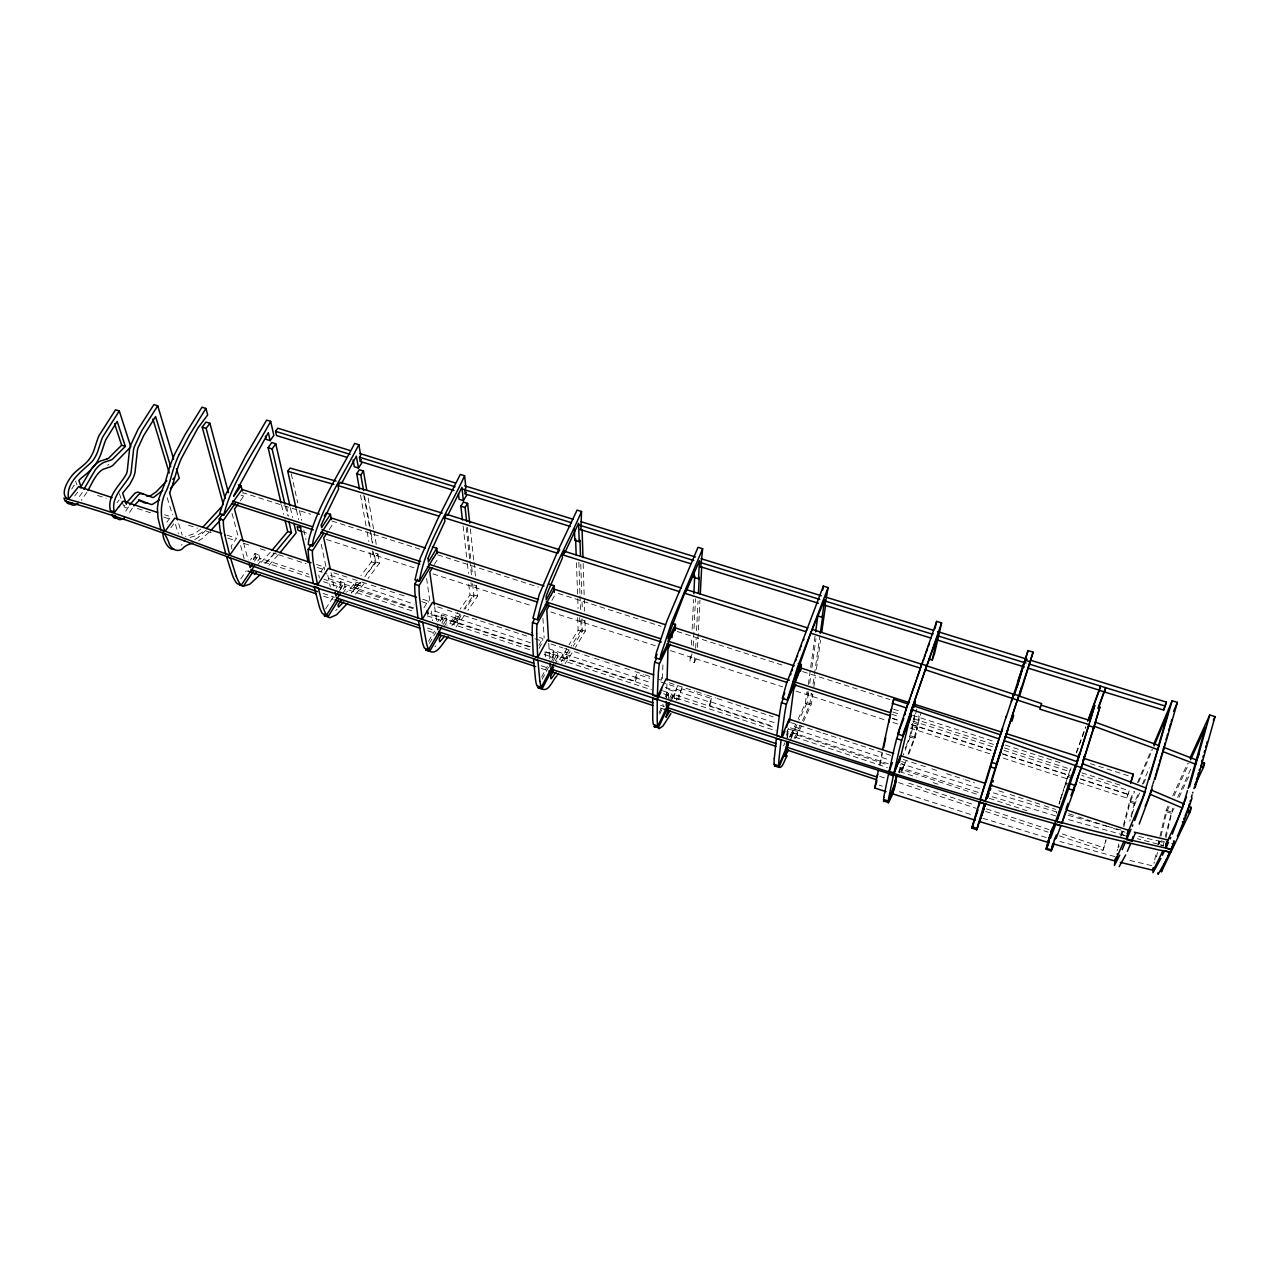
<?xml version="1.0" encoding="UTF-8"?>
<svg xmlns="http://www.w3.org/2000/svg" width="1279" height="1279" viewBox="0 0 1279 1279"><rect width="100%" height="100%" fill="white"/><g stroke="black" fill="none" stroke-linecap="round" stroke-linejoin="round"><path stroke-width="0.75" stroke-dasharray="5 3.75" d="M545.925 651.858L635.167 681.195L635.183 677.566L636.894 674.097L649.828 678.334M635.167 681.195L636.862 677.742L636.894 674.097M661.355 677.358L661.291 680.188L656.83 678.717M662.522 678.669L662.938 663.098M666.519 697.663L666.983 682.107M662.906 690.852L668.533 692.706L668.453 695.408L662.826 693.554M668.437 698.574L668.725 689.573L673.122 691.028L672.882 698.222M674.497 698.51L674.832 693.682L679.165 695.105L678.813 699.933M675.872 690.932L677.598 685.544L675.872 690.932L664.776 687.287M680.364 692.403L682.107 687.015L680.364 692.403L709.957 702.123L709.733 705.624L772.644 726.152M696.064 658.893L694.321 662.586L690.036 661.211L690.388 653.985M691.427 645L691.795 637.102M692.163 629.204L693.57 599.595M691.971 653.857L690.036 661.211M693.202 645.959L695.504 598.812M694.321 662.586L694.689 655.376M695.648 648.357L696.144 638.493M696.543 630.595L698.046 601.002M697.503 647.35L699.965 600.203M709.733 705.624L711.572 698.59L682.027 688.901M787.033 737.727L788.168 728.854L792.74 730.341L789.958 736.976M787.464 737.583L788.456 729.893M791.797 737.439L792.964 729.989L797.441 731.46L797.057 734.258L792.596 732.803L794.467 726.856L798.927 728.311L797.057 734.258M798.08 719.134L805.29 703.45L806.889 691.875M808.312 684.569L815.091 635.775M808.056 691.284L807.545 694.945L808.408 692.898L812.82 694.321L811.414 704.074L803.548 721.484M808.408 692.898L807.033 702.651L811.414 704.074M809.719 683.402L810.806 675.616M811.893 667.846L815.97 638.669M802.525 720.589L809.687 704.889L811.334 693.298M813.06 684.057L814.163 676.255M814.451 674.305L819.727 637.23M813.892 686.759L815.283 677.055M816.402 669.269L820.574 640.124M1154.01 863.373L1154.282 861.998M1156.536 856.738L1157.431 852.406M879.44 764.858L881.823 753.299M880.112 764.874L882.494 753.299M1154.697 860L1156.456 851.878M1159.286 843.868L1159.813 841.518L1164.785 843.149M1163.235 845.307L1163.906 842.333M1165.984 837.761L1171.596 813.412L1174.09 808.024M899.297 772.9L900.864 765.897L898.354 772.66M1158.071 844.604L1158.95 840.703M906.491 744.922L909.641 736.848L914.613 714.849L919.233 716.336L914.181 738.319L907.994 754.242M899.729 767.576L902.798 768.583L903.422 765.817L900.352 764.81M902.798 768.583L905.42 760.781M905.148 750.197L910.744 735.841L912.838 726.584L917.379 728.055L915.252 737.296L908.394 755.026M912.838 726.584L912.055 728.71L916.867 708.758M1161.012 836.13L1166.688 811.813L1169.166 806.425M1165.185 836.642L1172.651 808.232M917.379 728.055L916.595 730.181L920.672 713.778M1159.973 836.258L1166.128 810.262L1168.59 804.859M1118.789 847.353L1119.157 845.803M1117.175 850.631L1117.462 849.416M1117.926 847.481L1118.789 843.932M1121.587 835.858L1122.594 831.718L1127.518 833.316M1120.644 836.402L1121.923 831.27M1123.825 826.81L1130.076 802.285L1134.713 791.365M1131.515 817.249L1131.883 815.778M1123.474 825.195L1129.773 800.798L1133.626 791.701M1129.773 821.086L1130.172 819.535M1132.283 814.243L1134.937 803.851L1139.605 792.948M1131.004 816.258L1134.585 802.349L1138.47 793.252M1159.19 841.614L1158.47 844.396L1159.813 841.518M1126.287 836.162L1121.379 834.547L1122.131 831.814M1079.204 782.636L1126.719 797.984L1129.213 790.726L1081.73 775.442M1126.719 797.984L1129.213 790.726M1059.46 835.906L1102.978 850.327L1105.983 839.632M1102.978 850.327L1106.047 840.655M1056.262 813.22L1056.614 812.021M1059.268 804.043L1060.051 801.357M1059.012 803.836L1059.939 800.702M1060.419 799.055L1070.859 767.416M1060.467 799.951L1061.346 796.977M1061.81 795.41L1071.115 767.784M1066.878 778.719L1067.549 776.513L1072.298 778.048M1076.247 752.612L1085.663 726.712M1076.47 753.043L1085.871 727.239M899.009 772.388L900.256 768.999L978.627 794.803M905.196 748.215L905.836 746.6M903.214 755.122L903.837 753.539M906.044 761.069L901.759 771.892M903.246 766.265L900.704 772.612M789.926 741.244L792.069 736.16L887.338 767.56M811.957 696.368L812.82 694.321M783.579 745.961L784.954 742.667M790.998 736.896L792.42 733.491L887.898 764.922M786.777 732.164L788.168 728.854M786.249 735.329L787.688 731.94M1137.479 782.604L1151.34 749.862M1138.582 782.268L1152.475 749.526M1142.371 784.171L1149.373 767.816M1121.379 834.547L1122.594 831.718M1143.506 783.851L1146.623 776.577M806.729 703.354L799.119 720.029M709.957 702.123L711.572 698.59M1172.715 795.874L1187.536 763.531M1174.106 795.65L1188.942 763.323M801.469 725.992L795.394 738.974M1177.639 797.457L1190.941 768.727M1179.078 797.249L1189.07 775.713M797.041 724.538L790.934 737.503M800.11 725.801L799.007 728.135M795.65 724.346L794.547 726.68M670.772 699.149L673.106 694.209L774.53 727.607M670.676 701.835L673.01 696.911L776.097 730.885M666.183 697.647L668.533 692.706M659.053 712.803L663.082 704.329M659.66 714.146L663.769 705.512M669.7 698.238L673.122 691.028M665.288 696.783L668.725 689.573M792.964 729.989L791.637 732.787M796.114 734.258L796.561 733.315M795.666 735.153L794.051 738.543M791.189 733.682L789.559 737.072M583.943 622.729L584.967 620.795L580.826 619.452L579.819 621.386L579.675 617.645M554.574 665.352L557.932 658.989L651.587 689.845M542.216 679.101L548.467 667.334M551.841 660.699L553.535 657.534L544.151 654.432M553.839 659.996L557.548 653.025L553.279 651.619L549.57 658.589M555.262 661.035L557.804 656.255L649.764 686.535M541.641 677.023L547.268 666.423M551.681 657.982L553.375 654.8L545.861 652.322M538.907 645.511L542.68 638.525L539.466 637.47M539.098 648.357L542.872 641.371L542.68 638.525M551.936 600.411L554.51 595.678M679.165 695.105L678.078 697.007M674.832 693.682L672.786 697.263M677.119 698.686L676.207 700.268M457.61 622.825L457.242 619.931L453.198 618.604L453.565 621.498L457.61 622.825L461.591 614M453.565 621.498L457.562 612.673M475.42 587.669L476.491 585.798L472.495 584.503L471.407 586.374L470.992 582.6M443.973 626.934L446.659 622.297L531.025 650.116M429.36 643.401L436.027 632.018M441.831 623.049L445.779 616.286L441.671 614.927L437.706 621.674M443.589 624.168L446.291 619.548L530.833 647.382M86.924 492.319L81.248 500.409M428.481 641.355L434.476 631.107M440.216 621.21L442.022 618.141L430.831 614.448M584.967 620.795L585.286 631.139L575.454 647.414M424.004 607.765L428.049 601.002L422.821 599.291M580.794 630.467L571.313 646.071M434.396 564.487L438.089 558.379M581.801 618.908L582.233 631.474L573.216 646.183M577.644 617.565L578.108 630.131L569.059 644.824M82.352 492.447L77.763 498.858M413.82 608.021L358.008 588.884L357.417 586.038L353.484 584.759L354.059 587.716L357.976 588.995L360.07 585.686L360.374 582.425M354.059 587.716L357.289 580.106M376.777 555.805L377.913 553.983L375.323 553.152M568.707 650.26L560.953 662.314M572.033 652.929L565.126 663.689M343.156 589.203L345.058 586.214L414.044 608.932M342.772 593.488L345.618 588.995L413.932 611.522M325.665 608.852L334.027 595.726M338.999 587.844L340.901 584.855L323.923 579.259M340.134 589.491L344.307 582.92L340.326 581.609L336.137 588.164M339.575 590.626L341.477 587.637L322.644 581.417M566.709 648.533L562.856 657.55L562.728 654.688L566.901 656.063L567.029 658.925L570.146 651.043M316.521 564.487L324.067 566.949L318.727 575.166L319.462 578.14M566.901 656.063L561.897 663.593M562.728 654.688L558.699 660.715M329.231 529.538L332.508 524.55M132.361 508.195L129.834 512A22.207 11.239 -71.6 0 1 127.596 514.893M128.555 506.948L126.029 510.737A22.191 11.287 -71.6 0 1 124.271 513.087M476.491 585.798L477.611 596.142L467.938 610.387M124.846 505.173C122.065 507.076 127.74 509.234 128.428 506.788M257.527 565.318L260.5 560.937L309.454 577.085M472.559 583.64L473.965 596.254L465.044 609.14M254.489 561.225L258.854 554.83L254.953 553.551L250.588 559.93M257.782 561.049L259.765 558.14L308.831 574.287M468.738 584.151L469.969 594.959L460.12 609.108M253.178 559.547C255.752 551.521 257.271 564.439 255.16 556.621M240.724 578.907L246.271 570.754M253.754 559.722L255.736 556.813M463.941 609.076L473.646 594.847L477.611 596.142M240.26 500.952L243.697 496.092L242.818 492.671L310.605 514.206M464.085 615.87L455.644 627.477M460.072 614.559L450.975 626.998M170.89 527.763L174.791 522.392L178.357 533.839M166.878 522.152L170.794 516.796L164.639 514.766M377.913 553.983L379.527 563.16L368.08 578.38M372.205 550.737L372.892 554.542L374.044 552.736L375.658 561.913L364.195 577.117M457.242 619.931L452.286 626.454M373.324 551.777L375.339 563.096L364.803 576.861M453.198 618.604L448.242 625.111M369.759 552.4L371.454 561.849L360.902 575.582M116.997 502.743L119.171 499.881M74.694 495.98L77.699 492.127M71.656 489.17L74.118 485.141L75.205 488.098M364.083 583.528L355.274 594.367M360.182 582.249L351.357 593.072M357.289 586.182L351.469 593.056M353.484 584.759L347.536 591.761M275.161 552.704L264.801 564.391M278.023 555.054L268.638 565.654M274.122 553.519L264.066 564.535M270.285 552.272L260.788 562.664M435.835 645.799L434.94 646.742M337.16 609.124L335.722 610.579M205.855 530.449L198.98 536.652M208.845 532.464L202.753 537.899M200.755 529.026L199.604 529.97A55.605 26.156 -72.4 0 1 190.827 534.846L185.839 536.301M190.091 537.42L194.648 536.077A55.636 26.044 -72.4 0 0 203.393 531.297M1160.74 841.534L1136.695 836.002M1151.771 865.643L1127.423 859.824M1161.076 844.923L1163.634 845.563M1157.671 844.044L1137.367 838.704M1114.792 856.562L1059.923 841.486M1121.059 830.071L1108.381 826.618M1123.937 835.107L1066.158 818.96M1106.719 826.154L1067.325 815.075M1056.774 812.005L991.545 792.309M1046.286 837.521L982.768 818.24M1055.591 815.89L990.266 796.13M979.458 788.567L901.919 763.963M978.179 792.372L900.544 767.688M970.489 814.403L899.441 791.733M331.885 521.017L420.088 549.235M437.706 554.862L538.395 587.077M558.236 593.424L661.003 626.31M677.199 631.49L784.379 665.767M802.541 671.587L889.944 699.549M1090.3 763.643L1128.318 775.793M241.012 495.229L243.697 496.092M893.541 709.19L901.119 711.62M912.471 715.281L993.895 741.42M1005.262 745.065L1062.066 763.307M892.934 712.099L900.496 714.529M913.718 718.782L994.934 744.89M1004.383 747.927L1070.491 769.191M1081.826 772.836L1121.491 785.594M891.815 714.306L899.409 716.752M912.694 721.02L992.472 746.712M1003.871 750.373L1070.347 771.781M913.654 722.971L918.21 724.442M892.374 718.254L898.066 720.093M911.367 724.378L993 750.693M1002.48 753.747L1068.924 775.17M1080.323 778.847L1127.79 794.147M892.358 718.526L898.066 720.365M911.383 724.665L993.144 751.029M1002.656 754.098L1072.937 776.705M1080.611 779.231L1128.158 794.563M886.635 759.055L788.967 727.367M1166.128 810.262L1170.988 811.829M301.828 531.536L307.536 533.391M326.529 539.53L413.964 567.764M432.973 573.903L531.808 605.83M550.817 611.97L655.344 645.735M670.564 650.643L782.7 686.871M796.002 691.156L885.324 720.013M892.934 722.475L898.641 724.314M910.04 727.991L991.769 754.402M1003.168 758.079L1071.626 780.254M1166.688 811.813L1171.596 813.412M1129.773 800.798L1134.585 802.349M1130.076 802.285L1134.937 803.851M1065.183 783.02L1069.899 784.555M1065.071 784.379L1069.82 785.914M375.658 561.913L379.527 563.16M910.744 735.841L915.252 737.296M371.454 561.849L375.339 563.096M585.286 631.139L581.194 629.812L580.826 619.452M909.641 736.848L914.181 738.319M805.29 703.45L809.687 704.889M469.969 594.959L473.965 596.254M578.108 630.131L582.233 631.474M888.297 763.739L787.448 730.98M711.348 702.091L774.179 722.571M879.217 785.178L882.318 786.185M1161.204 840.783L1164.514 841.854M227.054 535.198L236.535 538.315L231.131 546.085L231.931 549.011M97.556 495.421L106.189 498.25M137.492 508.514L153.256 513.678M163.808 517.132L170.858 519.45M188.557 525.253L197.446 528.163M206.367 531.089L211.722 532.847M227.87 538.123L233.258 539.898M244.081 543.447L251.308 545.813M260.372 548.787L265.84 550.578M273.114 552.96L276.76 554.159M278.582 554.75L285.904 557.148M287.727 557.756L295.065 560.154M296.904 560.762L306.097 563.767M317.16 567.396L324.562 569.826M333.835 572.864L348.719 577.74M352.46 578.971L358.072 580.81M361.813 582.025L369.311 584.487M371.182 585.111L378.712 587.573M380.582 588.18L388.129 590.658M390.015 591.282L397.593 593.76M399.48 594.383L407.074 596.861M421.67 601.642L428.465 603.88L428.049 601.002M437.594 606.87L445.588 609.491M447.186 610.019L529.906 637.118M534.83 638.733L542.872 641.371M551.009 644.04L562.904 647.941M564.551 648.485L572.864 651.203M574.527 651.746L582.856 654.48M584.519 655.024L592.88 657.758M594.543 658.317L602.921 661.051M604.599 661.611L613.009 664.361M614.687 664.904L621.434 667.126M624.807 668.23L631.57 670.452M634.96 671.555L643.433 674.337M645.128 674.88L650.228 676.559M669.269 682.794L694.753 691.156M696.463 691.715L705.097 694.545M706.823 695.105L715.489 697.95M717.215 698.51L724.17 700.796M727.639 701.931L773.187 716.864M790.854 722.651L821.102 732.563M822.893 733.155L840.815 739.022M844.412 740.205L891.383 755.601M903.23 759.47L918.946 764.634M920.784 765.226L926.316 767.048M931.831 768.855L939.218 771.269M946.62 773.699L963.311 779.167M965.181 779.774L974.502 782.844M998.835 790.806L1004.479 792.66M1010.122 794.515L1042.577 805.146M1044.208 805.69L1055.639 809.431M1068.748 813.732L1075.335 815.89M1078.613 816.961L1111.691 827.801M1113.354 828.344L1125.008 832.165M1160.133 844.939L1163.442 846.027M355.706 582.057L359.623 583.336M660.907 681.979L677.534 687.431M901.647 761.549L904.717 762.556M455.276 615.807L459.305 617.133M564.615 651.794L568.787 653.169M675.936 689.045L680.444 690.532M636.862 677.742L546.005 647.909M356.154 584.391L414.108 604.216M901.167 763.707L904.221 764.714M794.179 729.046L798.624 730.501M455.548 618.077L459.593 619.404M530.529 642.825L432.414 610.371M635.183 677.566L649.988 682.426M530.417 646.742L430.479 613.632M989.243 798.304L1026.893 810.694M427.218 615.886L442.39 620.891L442.022 618.141M899.681 771.621L916.435 777.152M933.19 782.668L940.625 785.13M674.672 698.222L678.973 699.645M908.666 783.148L975.062 805.115M986.429 808.872L1049.036 829.591M1062.305 833.972L1104.049 847.785M879.664 776.353L885.34 778.24M898.593 782.62L976.181 808.328M985.645 811.462L1048.093 832.149M323.043 593.456L334.427 597.229M427.362 628.037L434.94 630.547M541.145 665.751L548.739 668.262M660.635 705.353L664.425 706.616M323.651 596.238L333.116 599.371M427.746 630.771L435.308 633.297M541.305 668.453L546.98 670.34M660.54 708.022L664.329 709.285M360.023 585.686L325.41 573.456M358.008 588.884L326.625 577.788M318.903 571.105L322.164 572.273M75.573 481.16L76.9 484.757M119.427 493.742L121.313 499.274M121.953 501.112L123.823 506.644M167.165 497.723L172.473 514.829M178.708 523.703L182.21 535.102M232.011 513.439L238.102 536.109M240.644 545.541L244.193 558.763M243.602 543.063L248.126 560.074M254.953 553.551L256.903 561.017M258.854 554.83L260.772 562.296M281.476 504.853L283.698 514.366M285.329 506.084L287.535 515.597M286.544 506.516L288.782 516.204M290.365 507.747L292.587 517.435M296.44 509.985L298.615 519.658M291.292 473.869L297.751 502.919M299.478 510.657L301.636 520.345M303.778 530.018L305.937 539.706M324.067 566.949L324.674 569.858M321.221 544.294L326.177 567.556M327.824 575.326L330.302 586.965M331.069 572.784L333.931 586.358M340.326 581.609L341.845 589.043M344.307 582.92L346.193 592.209M360.534 495.037L366.785 529.922M367.137 531.856L368.864 541.561M363.78 494.845L369.599 527.683M369.935 529.602L372.333 543.127M364.579 496.316L370.75 531.185M371.086 533.135L372.797 542.824M368.16 498.043L373.548 528.93M373.884 530.865L376.25 544.39M426.594 578.428L430.16 603.432M431.263 611.122L432.638 620.731M434.652 606.726L436.794 622.106M441.671 614.927L442.918 624.136M445.779 616.286L447.01 625.479M463.11 525.957L467.123 561.577M467.347 563.543L468.466 573.44M466.195 527.635L469.681 559.099M469.905 561.065L471.423 574.831M467.283 527.268L470.768 558.923M471.647 566.837L472.511 574.735M470.352 528.93L473.758 560.394M473.965 562.36L475.66 578.076M542.936 618.301L544.151 637.997M545.014 651.778L545.382 657.694M548.755 643.353L549.682 659.101M553.279 651.619L553.791 660.731M557.548 653.025L558.028 662.122M576.461 562.776L577.676 596.638M577.74 598.636L578.108 608.596M578.859 562.168L579.947 593.904M580.026 595.886L580.49 609.763M580.778 564.135L581.769 594.016M582.025 601.977L582.297 609.939M583.16 563.511L584.663 611.106M1156.552 856.898A42.223 3.629 -72.1 0 1 1156.648 856.45M181.154 545.158A43.294 20.048 -70.5 0 1 182.098 544.55M198.98 536.844A66.636 31.367 -72.5 0 1 193.609 540.154M185.423 536.413A50.568 23.406 -70.5 0 1 185.855 536.221M202.753 538.075A66.668 31.24 -72.5 0 1 198.389 540.889M108.875 464.405A26.619 13.941 -72.7 0 1 107.564 465.172"/><path stroke-width="1.5" d="M222.546 514.142L219.269 519.162A40.624 18.13 -72.3 0 0 219.38 523.463L219.38 523.575A86.285 37.794 -72.8 0 0 220.803 533.727L225.743 553.887L229.756 555.214L240.692 539.658L310.973 562.68M235.336 503.127L223.345 520.489A40.656 18.034 -72.3 0 0 223.457 524.806L223.457 524.902A86.332 37.619 -72.8 0 0 224.848 535.054M657.246 699.789L657.214 720.349A112.12 21.279 -72.3 0 0 657.486 723.898L657.502 723.962A71.672 13.717 -72.1 0 0 657.806 725.928L653.361 724.442A71.624 13.893 -72.1 0 1 653.041 722.459A112.056 21.551 -72.3 0 1 652.738 718.862L652.706 698.286L657.246 699.789L660.859 692.243M656.367 658.669L654.608 662.586A73.958 14.804 -72.3 0 0 654.161 666.407A114.966 22.654 -72.5 0 0 653.665 672.019L652.754 695.376L657.31 696.879L658.301 673.537A115.046 22.367 -72.5 0 1 658.797 668.038L658.813 667.926A74.006 14.613 -72.3 0 1 659.277 664.105L668.597 644.584M661.595 690.74L661.659 687.814M666.279 705.448L666.407 701.547M667.046 680.156L667.974 649.029L670.356 644.12M671.971 637.645L672.067 634.544M675.248 630.339L675.456 624.376L672.37 623.401M686.008 591.937L686.12 589.363L670.867 629.284A82.448 16.067 -72.1 0 0 668.373 635.887L668.277 639.132L675.456 624.376M1157.751 872.965L1158.119 874.388L1165.393 861.518M698.446 593.12L699.245 577.341L698.526 578.795L693.985 577.389L694.321 570.114M693.857 593.68L694.705 575.918L693.985 577.389M698.526 578.795L699.453 560.65L686.679 590.322M700.796 566.901L702.635 548.723L698.014 547.316L666.935 620.954L656.335 652.754A32.966 6.715 -72.1 0 0 655.344 657.822L659.996 659.356L675.424 627.909L794.147 665.831M700.268 594.319L701.691 566.805M312.492 546.149L312.508 545.877A27.77 11.015 -72.2 0 1 313.179 540.521C322.308 506.196 342.756 476.012 358.839 444.676L354.667 443.397C338.567 474.701 318.071 504.837 308.958 539.162A27.754 11.079 -72.2 0 0 308.303 544.518L312.492 546.149L331.261 517.947L425.299 547.988M774.275 758.639L776.369 738.511L781.085 740.077L778.895 760.19A94.102 11.575 -72.1 0 0 778.703 765.865L774.131 764.266M532.512 622.937L534.382 619.18M537.004 624.408L548.036 603.8M419.32 581.321C425.747 543.271 448.913 510.353 464.597 475.74L460.296 474.429L437.082 520.345L420.183 558.283L414.956 579.915L419.32 581.321L433.389 558.028M537.468 619.723C545.03 581.306 566.325 547.14 581.529 511.488L577.069 510.129L558.939 548.531L539.306 594.335L532.959 618.269L537.468 619.723L550.625 595.614M781.469 702.858A96.82 12.502 -72.3 0 0 779.774 712.643L776.721 735.649L781.437 737.2L784.571 714.274A96.884 12.246 -72.3 0 1 786.313 704.441L797.952 674.912L787.288 699.933L782.444 698.35L786.313 684.089L823.324 586.102L828.105 587.573L824.955 605.319M893.749 753.427L789.175 719.198L786.537 727.383M786.969 741.42L786.489 745.257L787.88 741.948M789.431 722.219L793.604 689.589L795.762 684.521M800.638 670.979L801.373 664.536L798.176 663.529M817.425 615.807L822.141 617.277L824.635 599.643L810.726 633.185L797.84 669.668A80.993 10.2 -72.1 0 0 795.234 676.975L794.851 679.82L801.373 664.536M223.761 515.085C232.202 480.984 254.265 451.935 270.652 421.367L266.608 420.12L245.376 456.523L225.807 494.429L219.668 513.758L223.761 515.085L242.067 489.457L319.382 514.158M815.634 631.858L817.793 616.238M822.781 589.907L823.324 586.102M820.287 633.313L822.781 615.759L822.141 617.277M821.694 632.354L825.594 605.143M1152.939 869.208L1152.987 872.71L1160.9 858.417M1153.018 868.681L1153.162 867.801M977.668 810.39L971.8 828.344L972.711 826.186M781.501 702.826L783.771 697.423M985.565 803.26L976.628 829.959L978.243 825.722M886.075 791.685L874.676 787.976L878.257 770.645M882.622 749.446L893.653 699.277L907.786 703.914M876.115 784.171L876.914 780.302M883.693 747.512L885.692 737.871M888.873 722.427L890.472 714.705M892.87 703.13L893.653 699.277M897.25 764.234L894.005 772.948L889.129 771.349L894.133 748.839A115.43 7.594 -72.2 0 1 895.556 742.939M904.956 713.042L904.509 715.073L904.972 713.826M907.307 705.145L905.436 711.588M1069.148 803.532L1061.842 823.244L1056.742 821.566L1060.707 808.088L990.601 785.13L985.214 801.006L980.21 799.359L985.438 783.451L900.56 755.665L893.381 775.777L889.225 795.426A112.472 6.923 -72.2 0 0 888.569 799.055A68.251 4.237 -72.1 0 0 888.265 801.054L883.533 799.471A68.203 4.413 -72.1 0 1 883.821 797.457M1115.288 858.705L1114.393 865.483L1119.749 855.107M894.005 772.948L899.089 750.469A115.51 7.29 -72.2 0 1 900.544 744.554A70.585 4.524 -72.2 0 1 901.647 740.269L911.335 714.369M896.627 767.08L900.56 755.665M896.435 775.57L895.172 781.245L897.107 776.033M899.377 762.3L908.841 722.347M919.441 671.347L921.679 664.089L926.651 665.656L912.678 706.568M895.748 779.934L893.797 788.743L894.74 786.185M907.93 725.097L910.104 715.329M912.822 705.368L909.497 716.672L915.396 700.908L914.085 707.271M893.989 789.974L894.676 787.464M895.22 784.906L896.003 781.373M909.417 721.148L911.224 712.995M935.013 628.613L936.66 621.386L941.6 622.905L934.485 653.761L932.167 659.98L928.938 658.973M787.288 699.933L797.536 667.094L828.105 587.573M932.167 659.98L937.875 635.103L926.38 667.318M1051.482 848.569L1051.018 850.903M1195.002 785.274L1203.459 767.352L1204.514 763.195L1201.924 762.156M1189.166 805.402L1184.978 816.258M1201.061 765.977L1202.148 761.644M1162.451 867.786L1161.38 871.926L1190.221 811.717L1191.293 807.465L1188.799 806.218M1188.191 788.36L1205.442 727.415L1190.605 759.742M1171.82 846.858L1171.1 849.672L1165.872 847.961L1167.807 839.951L1134.329 832.181M1166.16 843.756L1176.041 822.797A81.664 7.05 -72 0 0 1178.87 816.226L1183.81 803.676L1182.787 805.85M1166.56 842.589L1165.569 846.41L1166.944 843.74M1154.026 867.626L1153.29 870.487L1156.744 863.165A79.602 6.715 -72 0 0 1158.758 859.44L1162.883 850.695M1051.946 846.794L1052.457 844.843M1151.484 789.559L1148.318 798.496A16.867 1.183 -72.1 0 1 1147.902 799.727M1164.226 747.048L1161.668 754.594M1145.664 788.679A62.847 4.109 -72.1 0 0 1148.542 779.279L1158.934 745.385M1088.557 719.869L1099.285 690.372L1163.65 710.069L1166.4 702.139L1031.018 660.396M1065.983 809.815L1128.957 830.423L1126.575 839.568L1131.771 841.278L1133.018 836.674M1127.199 833.748L1142.275 798.927A16.867 1.135 -72.1 0 0 1143.026 796.785L1146.16 787.864M1195.114 787.752L1215.05 716.624L1209.758 714.993L1189.518 786.809M912.694 709.493L902.814 735.889L897.906 733.938A31.831 2.174 -72.1 0 1 899.329 728.902L936.66 621.386M1126.559 837.649L1128.957 830.423M1163.65 710.069L1166.4 702.139M902.814 735.889L902.91 735.553A31.863 2.078 -72.1 0 1 904.333 730.517L941.6 622.905M1116.279 856.914L1115.112 861.151L1124.033 841.038M1206.736 743.547L1207.28 741.58M1049.883 836.434L1049.915 836.322A83.695 2.254 -72.1 0 1 1050.411 834.563M1130.588 782.524L1133.29 774.179L1083.761 758.351L1082.658 761.996M1130.748 783.356L1133.29 774.179M1205.697 747.272L1206.209 745.433M1204.258 752.468L1204.722 750.789M1202.931 757.2L1203.363 755.665M1153.658 744.41L1172.156 700.748L1177.399 702.379L1154.969 779.519M1201.716 761.533L1202.1 760.142M1172.156 700.748L1149.197 779.279M1199.19 770.406L1199.526 769.255M1049.324 837.058L1046.094 849.128L1052.665 827.321M1051.562 830.503L1050.874 832.901A83.695 2.254 -72.1 0 0 1050.746 833.332M1168.702 730.325L1169.294 728.295M1169.885 726.2L1170.509 724.042M1171.148 721.82L1171.804 719.533M1196.457 779.982L1197.016 778M1197.911 774.882L1198.551 772.676M1049.483 836.514L1049.979 834.819M1167.056 736.049L1167.599 734.194M1195.146 784.523L1195.913 781.853M1050.683 832.325L1051.082 830.982M1164.609 744.522L1165.073 742.939M1166.032 739.598L1166.544 737.855M1194.426 787.017L1193.962 788.583M1158.438 745.929L1167.919 713.154L1154.026 745.897M1163.282 749.046L1164.146 746.073M1160.229 759.47L1159.541 761.788M1160.581 758.271L1161.316 755.793M1156.792 771.141L1157.639 768.231M1158.246 766.185L1158.886 764.043M980.21 799.359L986.749 777.488A112.44 1.743 -72.1 0 1 988.667 771.157L988.683 771.093A66.124 1.039 -72.1 0 1 989.962 766.936L996.773 746.265M975.893 816.018L977.955 809.063M978.675 806.841L980.354 801.23M985.917 782.492L994.71 753.123M994.614 753.059L997.492 743.403M1001.585 731.908L1002.544 728.71L997.332 744.17M1155.465 775.57L1156.248 772.98M1011.369 701.436L1013.703 694.097L1018.803 695.696L1005.981 734.961A95.493 1.199 -72.1 0 0 1005.278 737.152M1014.487 695.073L1024.127 662.89L1005.997 717.711M1017.045 687.287L1028.044 650.595L1033.112 652.146L1019.411 696.623M1076.438 780.909L1076.822 779.614M1069.596 802.285A104.382 3.086 -72 0 0 1072.154 795.202L1072.33 794.659A54.949 1.663 -72.1 0 0 1073.736 790.662L1078.197 775.841M1070.331 783.659L1075.447 785.706L1079.3 772.884M1076.934 779.63L1082.578 763.323M1082.721 762.236L1084.896 754.978L1083.713 758.143M1104.432 691.971L1105.711 687.702L1098.325 708.55M1094.984 723.051L1099.972 706.887L1093.369 728.966L1095.495 722.251L1158.886 745.529M1154.985 777.2L1154.297 779.503M1056.742 821.566L1064.4 800.622A104.302 2.798 -72.1 0 0 1066.926 793.508L1067.118 792.964A54.917 1.503 -72.1 0 0 1068.509 788.967L1076.278 763.899M1076.71 762.092L1078.357 756.624L1006.717 733.746L1005.838 736.624M1075.479 766.936L1076.31 764.187L1071.546 777.888L1075.063 768.311M1076.95 762.38L1079.684 753.315L1078.533 756.481M1077.334 761.66L1075.111 768.487M1099.285 690.372L1100.564 686.12L1087.678 721.164M1054.887 838.448L1051.146 850.887L1046.19 849.256M1054.2 824.06L1046.638 848.377L1051.578 850.039L1053.736 842.909M1061.842 823.244L1065.487 811.494M985.214 801.006L991.833 779.151A112.52 1.423 -72.1 0 1 993.767 772.82A66.172 0.847 -72.1 0 1 995.078 768.599L1001.873 747.911M980.369 818.912L979.538 821.805L982.48 812.852M982.959 810.326L984.654 804.715M986.924 797.217L1001.185 750.565M980.881 817.681L984.814 805.035M999.906 754.77L1002.816 745.113M1005.502 736.304L1002.256 746.488L1002.672 745.209M987.132 798.064L988.187 794.611L987.036 798.064M1005.694 736.736L1007.628 730.325L1005.262 737.439M1075.655 764.634L1051.482 833.013M1011.929 721.228L1013.655 715.537M1192.06 798L1185.601 817.169L1177.351 836.418M173.193 483.11L175.543 474.973A59.314 27.802 -72.5 0 1 181.378 458.394L197.941 427.953L207.678 414.94L205.919 408.433L201.986 407.202L185.231 434.284L175.111 453.294A63.167 29.817 -72.5 0 0 168.332 471.471L165.662 480.824A46.636 23.342 -72.2 0 1 162.577 488.994L158.708 498.906L157.397 507.891L158.004 518.011L161.026 530.209L164.943 531.504L174.855 518.123L221.651 533.439M1186.496 796.881L1172.347 834.036M1089.804 721.42L1094.792 705.273L1088.157 727.319L1088.733 725.737L1093.961 727.383L1080.004 771.908M1088.861 742.827L1085.2 754.562M1089.196 741.708L1093.401 728.359M1088.733 725.737L1074.2 771.94M1084.944 755.393L1083.952 758.559M1152.091 788.919L1151.532 790.71M1151.164 791.861L1139.221 824.06M1145.472 791.285L1134.697 820.574M1074.024 772.5L1073.673 773.603M1006.445 715.872L991.401 762.268L996.533 763.931L1021.361 687.75M1001.905 730.181L1000.865 733.331A95.429 1.471 -72.1 0 0 1000.386 734.801L912.774 705.56M1017.508 682.346L1028.044 650.595M1020.322 691.315L1033.112 652.146M997.124 744.842L997.556 743.579M992.888 782.061L993.367 780.654M987.692 797.488L987.98 796.593M989.019 793.971L989.211 792.98M990.298 790.214L990.745 788.44M991.561 786.025L991.976 784.762M984.766 806.585L985.613 804.091M982.991 811.35L984.143 807.912M984.59 806.633L985.517 803.867M981.297 816.817L980.561 818.96M981.68 815.666L982.752 812.501M982.991 811.813L984.222 808.168M980.066 820.415L979.186 822.973M907.946 704.233L908.745 701.883M909.321 700.237L909.929 698.51M974.694 820.574L975.142 819.279M910.552 696.703L911.208 694.801M911.559 693.826L912.63 690.756M912.998 689.685L913.782 687.462M914.181 686.327L915.013 683.961M915.428 682.746L916.308 680.236M916.771 678.941L917.698 676.271M918.194 674.896L919.201 672.019M973.671 823.5L972.967 825.499M922.015 664.089L922.623 662.362M923.262 660.588L923.918 658.749M924.589 656.862L925.277 654.912M925.996 652.914L927.499 648.709M928.282 646.519L929.098 644.264M932.599 634.528L932.951 633.585M1053.033 827.577L1047.917 842.493L1048.732 840.255M1048.652 840.207L1051.802 831.59M1098.101 707.942L1104.225 691.299M893.366 792.708L888.409 803.036A30.488 1.903 -72 0 1 888.186 802.477L895.652 782.236M894.66 786.073L892.518 793.955L893.509 791.301M888.281 801.054L895.62 781.213M795.746 660.667L796.098 659.74M909.353 720.988L911.287 715.808M1050.635 838.065L1055.719 824.331L1060.819 826.01L1056.134 838.464M1054.392 840.175L1056.31 835.011M1066.078 808.712L1068.157 803.148M1070.923 795.746L1075.751 782.764M797.185 656.83L797.568 655.807M889.129 771.349L892.39 762.636M799.599 650.403L800.046 649.236M800.942 646.854L801.405 645.623M874.676 787.976L875.635 785.434M897.81 734.274L903.773 718.446M895.572 742.907A70.537 4.716 -72.2 0 1 896.643 738.638L899.425 731.252M877.826 774.403L876.834 777.008L785.802 746.84M803.356 640.459L803.883 639.1M1049.116 842.11L1048.956 842.525A101.537 2.654 -72.1 0 1 1047.357 846.634M891.639 708.582L890.104 712.595L793.188 681.419M1054.12 843.772L1053.96 844.188A101.601 2.926 -72.1 0 1 1052.329 848.297L1052.233 848.505A53.031 1.551 -72.1 0 1 1051.61 849.991L1051.61 849.975M428.097 558.268L428.385 562.025L436.731 548.243L432.414 546.868M1047.373 846.618L1047.277 846.858A52.999 1.391 -72.1 0 1 1046.654 848.345L1046.654 848.329M321.301 525.093L321.605 527.699L330.446 514.334L326.273 513.007L324.306 515.981M787.256 755.761C784.842 758.383 782.732 768.839 778.927 767.336L788.392 744.714M787.432 749.11L785.034 756.528A81.296 10.264 -72.1 0 0 787.129 752.596L788.551 749.766M778.735 765.865L788.711 742.044M782.62 736.448L784.906 731.012M781.437 737.2L789.175 719.198M1132.299 826.298L1132.89 824.907M169.611 492.719L177.541 519.913M798.048 674.992L801.022 668.022L909.593 702.715M1173.514 711.46L1177.399 702.379M782.444 698.35L784.73 692.994M1131.004 829.336L1126.575 839.568M807.577 627.781L805.898 631.682L684.313 593.12M1126.639 837.745L1127.838 834.979M1135.512 832.693L1131.771 841.278M1122.163 849.672L1125.376 842.317L1130.556 844.028L1127.295 851.382M1145.121 806.298L1147.503 800.83M702.635 548.723L671.619 622.457L661.019 654.272A32.998 6.635 -72.1 0 0 660.012 659.34M1125.68 854.98L1119.205 866.618M565.062 552.176L578.588 523.271L579.211 541.656L574.815 540.282L574.415 529.25M1189.998 758.127L1209.758 714.993M1213.387 720.221L1215.05 716.624M1196.568 759.566L1199.062 754.178M1170.061 839.024L1170.765 837.505M179.076 454.557L189.196 435.515L205.919 408.433M1168.494 842.381L1165.872 847.961M1196.888 779.359L1198.583 775.761M1202.82 766.792L1204.514 763.195M657.854 726.136L669.093 702.411M670.899 713.682L663.002 725.992L659.165 728.678A31.639 6.091 -71.8 0 1 658.349 727.703L669.812 703.514M668.565 708.998L665.927 717.263A82.911 16.243 -72.1 0 0 668.182 713.794L670.164 710.58M1173.754 844.108L1171.948 847.897M1162.419 855.219L1164.577 850.695L1169.789 852.422L1167.615 856.93M1164.146 864.236L1174.33 842.957M1180.261 830.535L1184.514 821.662M1188.751 812.789L1191.293 807.465M657.31 696.879L666.071 678.909L778.799 715.808M1166.08 860.127L1166.816 858.593M655.328 657.838L657.054 654.304M447.682 515.485L461.911 487.363L463.366 500.617L459.113 499.29L458.474 493.614M341.525 483.478L356.345 456.139L358.456 468.034L354.331 466.755L353.116 459.96M553.599 667.062L542.04 688.933L537.756 687.51L540.33 688.646M553.439 670.82L550.689 676.031L551.041 678.829A84.158 22.159 -72.2 0 0 553.375 675.808L555.965 672.226M536.892 685.656L541.257 687.271L553.471 664.185M1172.188 843.532L1172.987 843.66L1170.829 852.07L1158.566 849.927L1086.686 832.741L993.687 806.473L751.205 730.357L341.925 595.566C248.158 568.372 159.012 527.236 65.069 501.048L63.95 498.107C149.611 521.033 230.3 559.355 315.513 584.135L537.708 657.502L547.236 640.012L653.697 674.848M579.211 541.656L579.979 540.234L580.506 556.173M550.721 595.71L554.271 589.203L664.984 624.568M549.362 605.159L546.788 609.891L548.643 641.387M88.011 490.401L92.008 482.886A57.955 29.561 -71.3 0 1 94.566 478.394L97.108 474.685A22.111 11.479 -71.6 0 1 103.231 469.249L110.042 466.931A26.635 13.893 -72.7 0 0 112.584 465.604L130.826 446.787L119.283 410.975L115.526 409.808L99.043 435.595A26.523 13.861 -72.6 0 0 97.396 439.72L93.879 450.48A22.942 12.31 -72.5 0 1 88.619 460.04C83.743 466.132 76.5 469.777 71.704 475.948C67.068 481.879 59.266 495.533 68.586 499.226L78.611 486.612L112.104 497.579M549.522 584.215L553.983 585.638L546.197 599.899L546.181 596.062A83.519 21.823 -72.1 0 1 548.499 590.195L562.408 558.044L562.248 554.734L564.263 551.089L564.375 553.679M574.815 540.282L575.598 538.875L576.174 554.814M448.417 636.894C443.221 641.099 437.85 655.535 429.696 651.299L440.152 633.377M441.127 635.583L439.161 638.956L439.768 641.722A82.847 27.195 -72.2 0 0 442.374 638.845L444.452 636.366M428.625 649.572A66.844 21.439 -72 0 1 427.666 647.254L427.634 647.174A108.219 34.405 -72.4 0 1 426.546 643.481L422.694 622.345L418.457 620.939L422.358 642.09A108.155 34.645 -72.4 0 0 423.477 645.783L423.509 645.863A66.796 21.583 -72 0 0 424.468 648.181L428.625 649.572L441.607 627.334M884.46 800.542L883.773 801.421A30.472 1.982 -72 0 1 883.453 800.894L888.186 802.413M432.558 567.54L429.792 572.113L434.38 604.807M433.485 558.124L437.29 551.825L544.007 585.926M466.643 521.336L465.108 507.491L467.586 503.382L463.366 502.071L460.872 506.164L462.438 520.009M532.991 635.343L432.446 602.441L422.246 619.356L419.352 595.582A110.953 36.116 -72.8 0 1 419.096 590.035L419.096 589.891A68.954 22.814 -72.4 0 1 419.08 585.606L429.904 567.7M466.371 492.079L465.204 493.998L464.741 489.681L465.908 487.763L464.597 475.74M463.366 500.617L466.691 495.133M417.993 617.965L415.036 594.159A110.873 36.356 -72.8 0 1 414.764 588.612L414.748 588.468A68.922 22.974 -72.5 0 1 414.748 584.183L417.705 579.307M444.5 517.851L446.643 514.334L559.738 549.81L557.756 553.311L444.548 517.851L444.916 521.192L430.479 552.528A82.208 26.779 -72.1 0 0 428.097 558.268M341.013 600.379L337.912 605.287L338.503 607.125A79.634 30.84 -72.2 0 0 340.997 604.711L343.603 601.961M326.545 615.119L326.433 614.943A59.266 22.478 -71.9 0 1 325.33 612.945L325.17 612.625A102.176 38.402 -72.4 0 1 323.427 608.133L318.215 587.764L314.106 586.406L319.366 606.79A102.112 38.61 -72.4 0 0 321.141 611.282L321.301 611.602A59.234 22.59 -71.9 0 0 322.404 613.6L326.545 615.119L340.118 593.76M328 616.19L325.985 616.382A26.667 10.216 -71.4 0 1 324.035 615.487L327.968 616.75L338.567 600.027M338.056 592.769L335.961 596.046L335.146 592.161M311.245 544.518L308.159 549.586A61.088 24.029 -72.4 0 0 308.319 553.391L308.351 553.951A104.606 40.448 -72.9 0 0 309.054 560.634L313.435 583.4L317.56 584.759L328.319 568.356L416.458 597.197M363.556 490.496L360.806 475.005L363.444 471.024L359.335 469.745L356.713 473.726L359.495 489.217M317.56 584.759L313.227 562.009A104.67 40.241 -72.9 0 1 312.54 555.326L312.508 554.766A61.136 23.901 -72.4 0 1 312.364 550.961L323.683 533.391M327.04 532.879L323.747 537.883L330.27 568.899M129.755 504.773L138.644 494.525A17.538 8.713 -71.5 0 1 141.857 493.406L152.713 497.531A14.9 7.338 -72.1 0 0 153.704 497.323L162.769 490.337M126.253 503.063L134.855 493.278A17.522 8.745 -71.5 0 1 138.068 492.175L143.728 494.381M361.445 459.641L360.214 461.495L359.463 457.179L360.694 455.308L358.839 444.676M358.456 468.034L361.989 462.71M157.749 405.811L141.905 430.543L134.327 446.851A22.606 11.383 -72.7 0 0 133.576 449.584L131.082 472.415A10.456 5.34 -72.1 0 1 130.282 475.085C124.351 486.244 111.833 495.581 113.863 509.793A21.839 11.047 -71.6 0 0 114.263 511.888L110.41 510.609A21.839 11.079 -71.6 0 1 110.01 508.53C107.948 494.302 120.482 484.997 126.429 473.838A10.456 5.356 -72.1 0 0 127.229 471.184L129.691 448.353A22.59 11.431 -72.7 0 1 130.442 445.62L138.036 429.312L153.896 404.612L157.749 405.811L173.624 459.177M254.601 565.526L241.299 585.095L239.477 584.935L243.314 586.214L253.178 571.665M252.315 564.423L250.14 567.62L249.133 563.847M558.539 673.505L557.676 674.752M296.009 508.051L287.759 471.296L289.997 468.066L336.073 481.112M556.861 675.952C552.768 679.581 548.707 692.467 542.056 688.965M237.974 504.198L234.537 509.074L243.09 541.177M284.897 504.182L272.107 448.945L275.768 443.781L271.772 442.534L268.11 447.698L281.028 502.935M265.408 436.171L266.16 439.368L270.173 440.615L273.866 435.436L270.652 421.367M238.342 484.965L241.06 485.828L233.657 496.236A94.454 40.512 -71.9 0 1 234.537 494.365L268.334 432.638L270.173 440.615M347.137 457.402L276.552 435.547L275.593 431.343L277.815 428.225L350.27 450.56M119.267 410.991L102.816 436.81A26.539 13.813 -72.6 0 0 101.169 440.919L97.652 451.695A22.942 12.262 -72.5 0 1 92.392 461.255C81.872 471.599 65.389 482.007 68.586 499.226M133.911 505.924L138.42 501.128A10.264 5.1 -71.5 0 1 140.29 500.473L151.242 504.502A22.111 10.903 -72.1 0 0 152.713 504.182L159.459 499.817M225.072 498.33L206.127 428.385L209.9 423.301L205.999 422.086L202.21 427.154L223.377 504.677M114.439 512.527L118.739 506.82M118.835 506.9L123.168 501.192L157.589 512.463M288.862 521.32L291.5 532.735L275.784 551.617M285.041 520.089L287.711 531.52L271.963 550.354M279.941 552.8L296.12 532.943L293.914 523.239M221.539 506.852L202.61 527.38M174.072 477.898L172.809 479.353M220.036 520.393L221.171 519.082M81.328 487.779L78.85 480.44A46.284 24.205 -70.9 0 1 82.543 477.035L87.068 473.326A69.21 37.539 -73.1 0 0 90.649 470.112L94.102 466.227A30.376 16.243 -72.5 0 0 101.057 453.645L104.718 442.534A19.345 10.072 -72.6 0 1 105.917 439.528L117.172 421.367L125.342 446.403L112.536 459.177A19.409 10.12 -72.7 0 1 110.681 460.136L104.031 462.311A29.513 15.332 -71.6 0 0 95.349 469.761L85.805 486.02A47.867 25.916 -71.9 0 1 83.886 489.409M114.598 423.765L121.649 445.22L108.827 457.978A19.393 10.168 -72.7 0 1 106.956 458.937M220.42 513.726L206.383 528.627M347.68 603.24L336.521 614.799L329.982 617.725A26.683 10.152 -71.5 0 1 328.048 616.83L327.968 616.75M170.379 488.578L179.3 478.234L176.47 468.706M218.933 521.656L210.427 530.865M166.798 480.792L156.006 492.015L149.963 496.108A14.884 7.37 -72.1 0 1 148.972 496.316L146.398 495.884M260.165 574.719L249.741 584.247L243.314 586.214M256.503 572.352L255.384 573.44A97.012 42.751 -72.5 0 1 254.345 574.415L254.297 574.447M775.745 766.265L774.355 765.865L778.927 767.336M78.035 503.398L77.731 503.622A14.085 7.498 -71.4 0 1 70.585 503.894M183.984 540.793L184.304 540.569A50.6 23.31 -70.5 0 1 184.624 540.362M655.839 727.143L654.736 727.191A31.607 6.171 -71.8 0 1 653.921 726.232L658.349 727.719M106.956 458.937L100.29 461.095A29.497 15.38 -71.6 0 0 94.278 465.492M121.809 519.21L121.329 519.386A13.669 6.907 -71.4 0 1 117.444 518.65L116.581 517.579A21.823 11.015 -71.6 0 1 115.734 516.108L111.897 514.845A21.807 11.063 -71.6 0 0 112.744 516.316L113.623 517.34M192.665 543.239L188.637 544.454A43.326 19.968 -70.5 0 0 184.064 547.076C178.804 553.951 170.251 549.315 168.668 542.008C158.372 517.899 163.072 550.609 174.184 549.346M429.073 651.107L425.555 649.908L429.696 651.299M147.485 503.271L144.015 502.743L138.628 499.689M1173.451 840.895L1174.25 841.022L1172.092 849.448C955.317 802.045 747 722.683 535.501 656.846M1153.338 870.344L1120.292 862.366M1115.16 861.023L1052.921 843.804M287.759 471.296L333.883 484.389M338.056 485.604L438.537 515.981M1047.965 842.365L979.602 821.582M359.799 453.501L455.148 482.886M464.677 485.828L573.376 519.338M581.002 521.688L695.408 556.957M701.132 558.715L821.262 595.742M825.067 596.925L933.766 630.419M937.571 631.602L1027.197 659.229M1025.134 660.284L1030.155 661.835M275.593 431.343L350.062 454.333M359.607 457.274L455.068 486.771M462.71 489.122L571.537 522.727M579.163 525.093L693.73 560.474M699.453 562.232L819.727 599.387M823.548 600.57L932.375 634.176M938.115 635.951L1025.934 663.066M1029.755 664.249L1165.313 706.12M360.486 461.527L453.965 490.449M465.412 493.998L570.338 526.468M579.883 529.41L690.532 563.655M700.077 566.613L818.352 603.208M824.076 604.983L930.904 638.045M936.628 639.804L1024.383 666.967M1028.204 668.15L1098.789 689.989M442.278 513.119L340.246 482.327L338.008 485.604L338.663 489.01L323.427 520.169A79.026 30.36 -72 0 0 321.285 525.093M356.713 473.726L360.806 475.005M460.872 506.164L465.108 507.491M202.21 427.154L206.127 428.385M268.11 447.698L272.107 448.945M564.231 551.217L681.435 588.036M686.088 589.507L807.545 627.909M562.296 554.718L679.645 591.665M1041.138 705.177L1090.076 720.541M974.79 820.079L892.566 793.795M812.357 629.444L921.631 664.233M810.742 633.201L920.177 668.102M121.649 445.22L125.342 446.403M914.741 704.361L1001.425 732.052M1081.283 767.64L1004.063 740.605M926.604 665.831L1013.671 694.241M925.149 669.7L1040.339 707.607M232.602 501.048L312.412 526.724M321.908 529.778L420.727 561.577M428.337 564.023L538.555 599.483M546.149 601.929L660.172 638.605M667.766 641.051L789.399 680.188M231.515 503.51L313.291 529.858M320.901 532.304L419.784 564.167M427.394 566.613L537.692 602.153M545.302 604.599L661.307 641.978M667.014 643.817L786.825 682.41M794.435 684.857L889.513 715.489M300.981 527.827L297.176 526.596L298.023 530.321L301.828 531.536M287.711 531.52L291.5 532.735M1068.589 788.775L1073.816 790.47M990.026 766.745L995.142 768.407M896.643 738.638L901.647 740.253M219.269 518.746L223.361 520.073M781.517 702.683L786.361 704.249M308.159 549.203L312.364 550.562M654.672 662.122L659.34 663.641M414.748 584.183L419.096 585.606M532.528 622.537L537.036 624.008M911.287 709.509L998.963 738.862M892.15 703.226L906.283 707.863M893.381 775.777L888.521 774.179L884.444 793.827A112.408 7.21 -72.2 0 0 883.805 797.472M250.988 569.571L317.368 591.569M336.329 597.853L419.768 625.511M438.745 631.81L533.567 663.241M550.641 668.885L653.041 702.842M666.327 707.239L776.321 743.691M247.934 571.105L316.073 593.728M335.002 599.995L420.167 628.261M437.21 633.92L535.629 666.583M548.867 670.979L652.961 705.512M664.329 709.285L775.985 746.344M785.45 749.478L876.307 779.63M1018.739 695.92L1041.634 703.61L1039.843 709.158L1088.861 724.585L1078.501 757.648A83.071 2.222 -72.1 0 1 1077.19 761.772M971.848 828.089L976.692 829.703M241.299 585.095L237.223 583.656A39.361 17.011 -71.6 0 1 235.672 581.785A84.302 36.116 -72.3 0 1 232.378 575.054L226.607 556.909L230.604 558.236L236.295 576.429M1005.422 736.544L1077.302 761.788M1094.28 726.296L1157.783 749.638M1082.45 763.675L1146.112 788.008M1081.219 767.816L1144.977 792.213M1164.05 747.48L1196.776 760.11M1162.947 751.604L1195.721 764.266M1200.885 766.313L1203.459 767.352M1151.276 790.07L1183.762 803.82M1150.141 794.275L1182.675 808.072M1187.727 810.47L1190.221 811.717M66.908 502.407L65.948 501.032L70.697 503.654M541.257 687.271L541.177 687.095A93.687 23.965 -72.2 0 1 539.898 681.307M126.397 504.214L122.656 493.15L129.627 484.581L133.224 477.978A17.986 9.177 -72.1 0 0 135.014 472.399L137.477 449.776A15.236 7.674 -72.7 0 1 137.972 447.938L143.632 435.691L155.606 416.554L170.715 466.739M164.943 531.504C160.227 518.219 159.571 502.935 166.574 490.289A46.668 23.262 -72.2 0 0 169.675 482.119L172.313 472.75A63.215 29.689 -72.5 0 1 179.044 454.509M152.904 419.064L169.244 472.99M229.756 555.214L224.816 535.102M209.9 423.301L228.461 492.687M241.06 485.828L242.37 490.96M275.768 443.781L289.933 505.797M299.91 525.461L308.175 562.232M330.446 514.334L331.485 519.45M363.444 471.024L366.801 490.321M539.882 681.355L537.899 660.46L533.519 659.005L535.549 679.916A93.623 24.173 -72.2 0 0 536.876 685.688M427.41 610.914L427.826 613.792M427.314 610.818L427.746 613.808M437.338 625.959L437.882 629.796M436.731 548.243L437.418 553.311M467.586 503.382L469.713 523.047M533.295 656.047L532.208 632.434M537.708 657.502L536.668 633.888M549.922 663.05L550.146 666.983M553.983 585.638L554.335 592.337M580.954 529.81L581.529 511.488M582.105 529.81L582.968 557.564M1187.488 790.614A43.07 3.773 -72.1 0 1 1182.819 805.866M1184.194 817.952A81.712 7.306 -72 0 1 1183.699 819.12M1182.595 821.694A81.712 7.306 -72 0 1 1182.388 822.141M1192.827 792.325A43.102 3.901 -72.1 0 1 1192.652 792.964M1192.108 794.819A43.102 3.901 -72.1 0 1 1191.436 797.105M1190.493 800.222A43.102 3.901 -72.1 0 1 1190.062 801.629M1189.406 803.74A43.102 3.901 -72.1 0 1 1188.815 805.61M1117.191 854.484A62.447 4.061 -72.1 0 1 1117.35 853.701M1116.855 857.394A16.163 1.039 -72.2 0 1 1116.823 857.234M1153.85 780.973A62.895 4.301 -72.1 0 1 1153.034 783.643M1152.651 784.906A62.895 4.301 -72.1 0 1 1151.771 787.8M1083.713 759.31A83.135 2.462 -72.1 0 1 1082.626 762.796M982.16 813.764A97.06 1.247 -72.1 0 1 981.585 815.442M774.115 764.33A94.038 11.799 -72.1 0 1 774.291 758.575M790.598 674.832A80.945 10.408 -72.1 0 1 791.03 673.601M791.957 670.995A80.945 10.408 -72.1 0 1 792.468 669.588M532.224 632.386A96.277 25.532 -72.5 0 1 532.48 622.969M536.7 633.84A96.325 25.324 -72.5 0 1 536.988 624.44M236.327 576.365A84.35 35.94 -72.3 0 0 239.525 583.112A39.393 16.931 -71.6 0 0 241.139 584.967M173.241 483.126A54.501 27.163 -72.2 0 1 169.611 492.719M117.028 518.267A13.653 6.939 -71.4 0 1 113.607 517.387M124.607 517.723A22.207 11.239 -71.6 0 1 121.793 519.37M72.407 503.302A14.085 7.514 -71.4 0 1 66.78 502.631M93.735 466.052A29.497 15.38 -71.6 0 0 91.592 468.546L82.032 484.789A47.835 26.012 -71.9 0 1 80.353 487.795M972.168 826.842L976.996 828.52L977.54 826.618A109.546 1.359 -72.1 0 1 978.659 822.829L984.366 803.804L979.378 802.157L973.751 821.214A109.466 1.647 -72.1 0 0 972.664 825.003A63.902 0.975 -72.1 0 0 972.152 826.842"/></g></svg>
